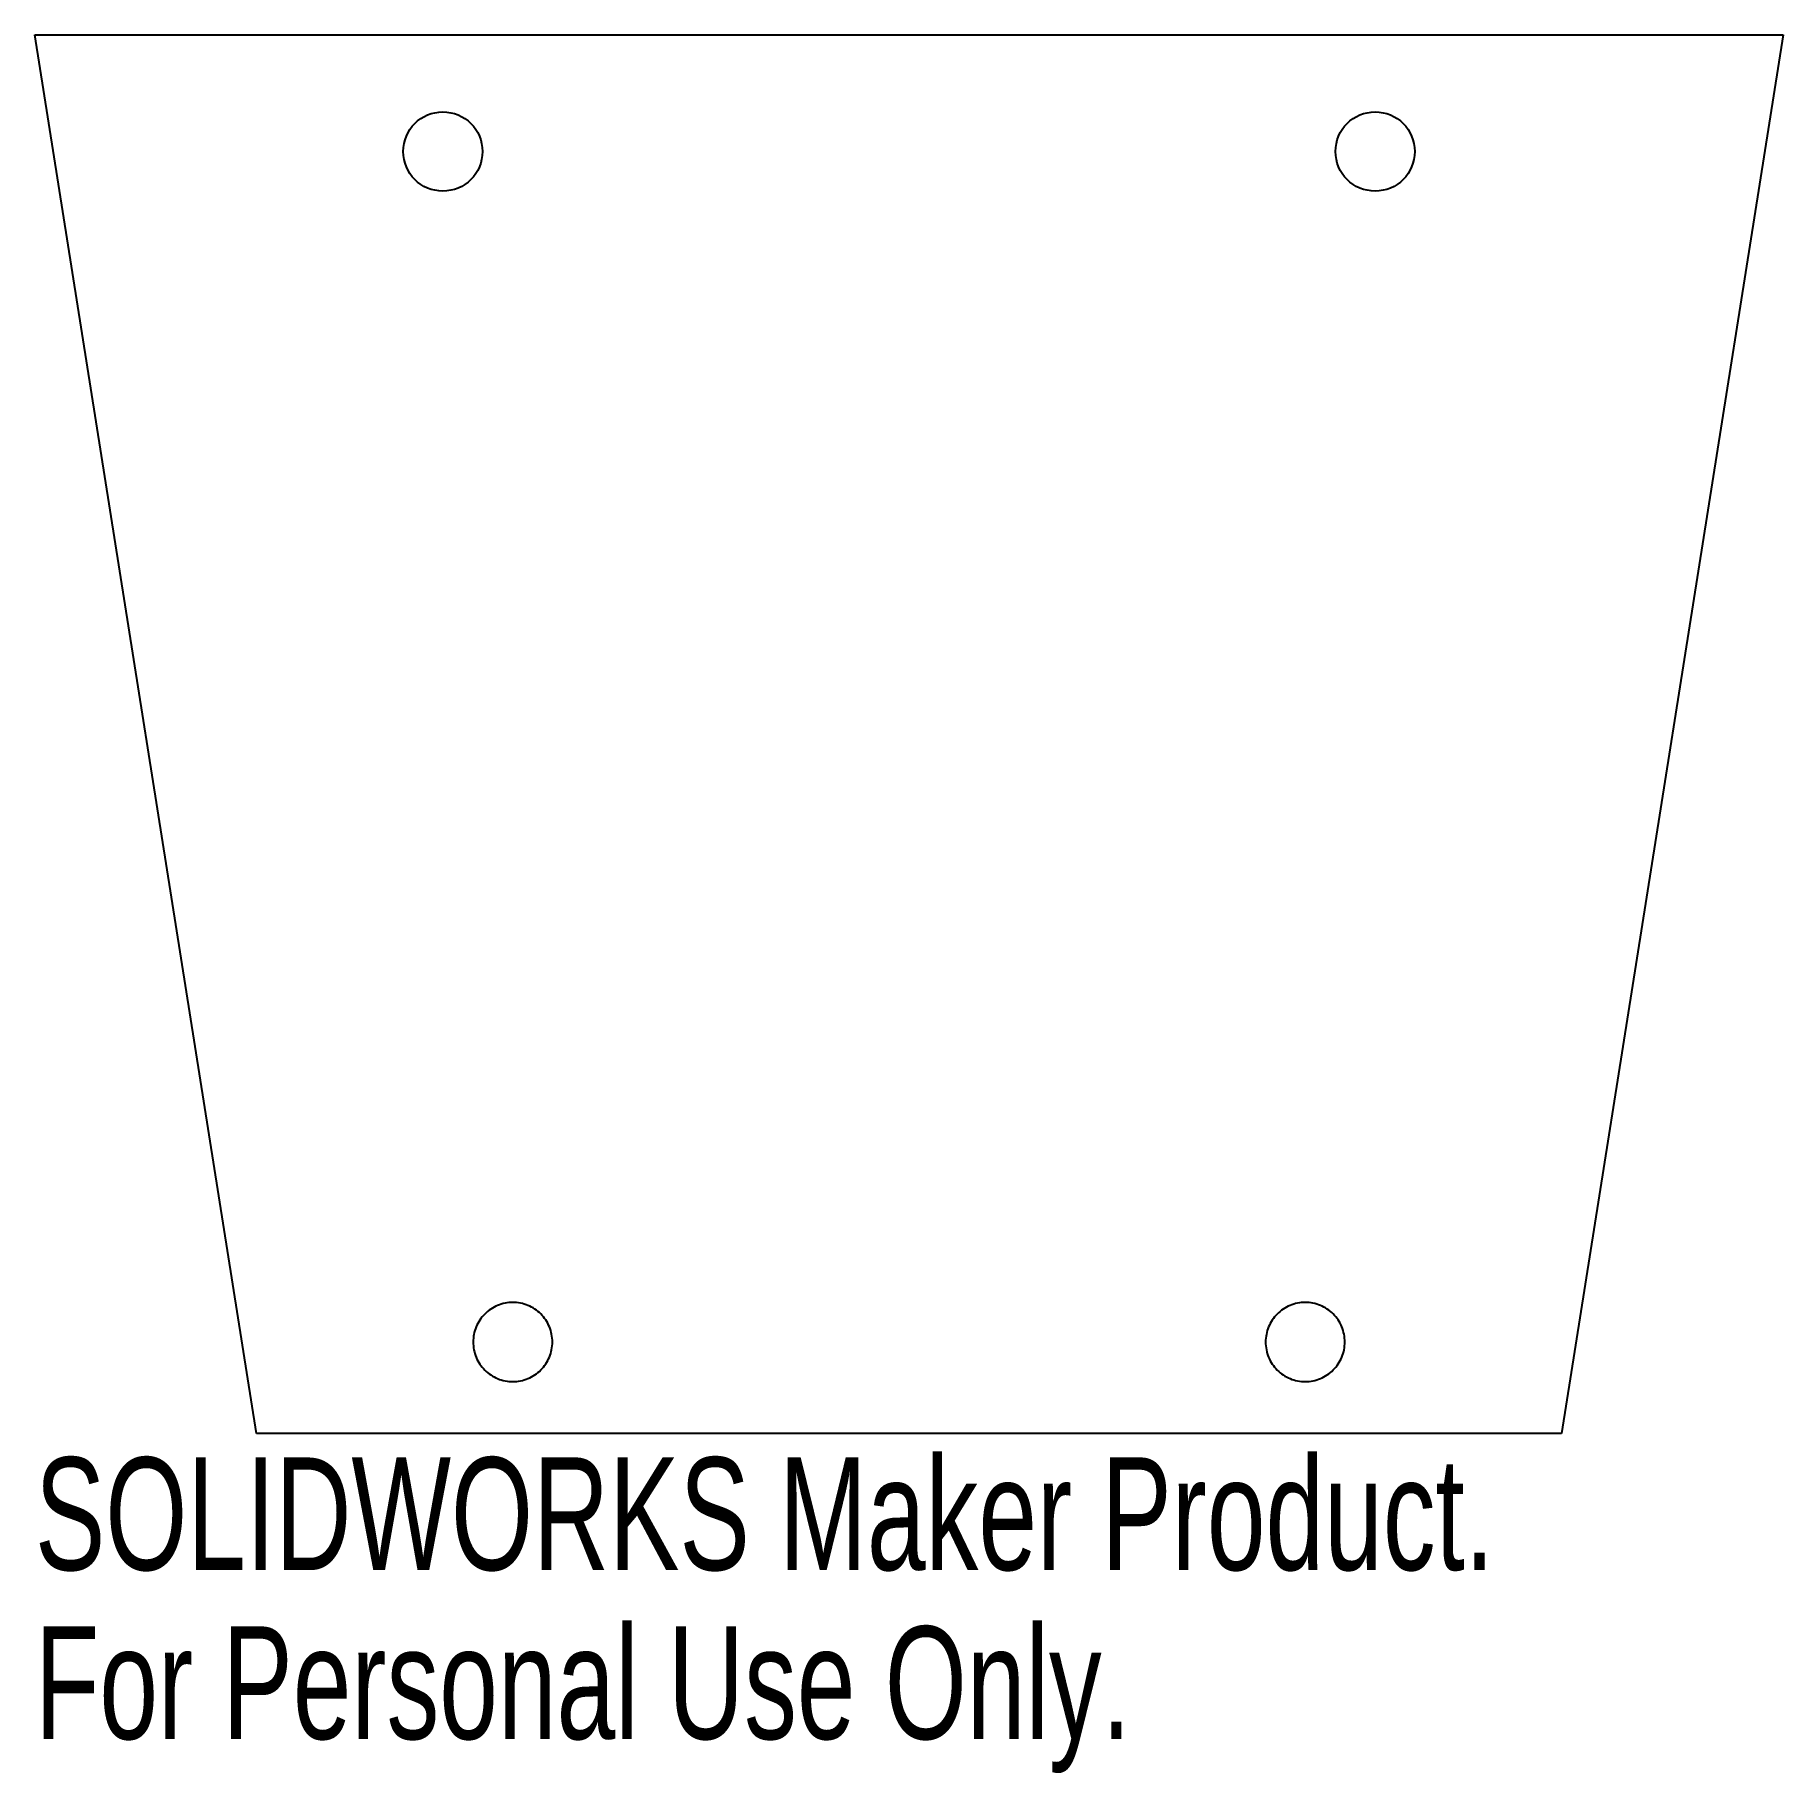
# Model space of a CAD drawing. Header units: millimetres. Extents: x -37.5 to 37.5, y -25.2 to 49.4.
import ezdxf

# ---------------------------------------------------------------- set-up
doc = ezdxf.new("R2010")
doc.units = ezdxf.units.MM
doc.styles.add('SLDTEXTSTYLE0', font='TXT', dxfattribs={"width": 0.7})

msp = doc.modelspace()

# ---------------------------------------------------------------- linework, layer by layer
at = {"color": 7, "linetype": 'Continuous', "lineweight": 25}
for p, q in [((-28, -10.655), (-37.5, 49.352)), ((-37.5, 49.352), (37.5, 49.352)), ((37.5, 49.352), (28, -10.655)), ((28, -10.655), (-28, -10.655))]:
    msp.add_line(p, q, dxfattribs=at)
for centre in [(-20, 44.352), (20, 44.352)]:
    msp.add_circle(centre, 1.7, dxfattribs=at)
for points in [[(-15.3, -6.724), (-15.3, -6.949), (-15.343, -7.165), (-15.471, -7.477), (-15.524, -7.574), (-15.647, -7.759), (-15.718, -7.846), (-15.875, -8.004), (-15.961, -8.074), (-16.146, -8.198), (-16.245, -8.252), (-16.553, -8.379), (-16.776, -8.424), (-17.219, -8.425), (-17.443, -8.38), (-17.751, -8.254), (-17.851, -8.2), (-18.036, -8.077), (-18.121, -8.007), (-18.279, -7.85), (-18.351, -7.762), (-18.474, -7.578), (-18.527, -7.481), (-18.613, -7.273), (-18.645, -7.167), (-18.689, -6.95), (-18.7, -6.837), (-18.7, -6.614), (-18.689, -6.504), (-18.646, -6.286), (-18.614, -6.178), (-18.487, -5.87), (-18.36, -5.68), (-18.047, -5.367), (-17.858, -5.24), (-17.55, -5.112), (-17.442, -5.079), (-17.224, -5.035), (-17.114, -5.024), (-16.891, -5.024), (-16.779, -5.035), (-16.561, -5.078), (-16.455, -5.11), (-16.144, -5.238), (-15.957, -5.363), (-15.72, -5.6), (-15.65, -5.686), (-15.526, -5.87), (-15.473, -5.97), (-15.345, -6.277), (-15.3, -6.5), (-15.3, -6.724)], [(18.7, -6.724), (18.7, -6.949), (18.657, -7.165), (18.529, -7.477), (18.476, -7.574), (18.353, -7.759), (18.282, -7.846), (18.125, -8.004), (18.039, -8.074), (17.854, -8.198), (17.755, -8.252), (17.447, -8.379), (17.224, -8.424), (16.781, -8.425), (16.557, -8.38), (16.249, -8.254), (16.149, -8.2), (15.964, -8.077), (15.879, -8.007), (15.721, -7.85), (15.649, -7.762), (15.526, -7.578), (15.473, -7.481), (15.387, -7.273), (15.355, -7.167), (15.311, -6.95), (15.3, -6.837), (15.3, -6.614), (15.311, -6.504), (15.354, -6.286), (15.386, -6.178), (15.513, -5.87), (15.64, -5.68), (15.953, -5.367), (16.142, -5.24), (16.45, -5.112), (16.558, -5.079), (16.776, -5.035), (16.886, -5.024), (17.109, -5.024), (17.221, -5.035), (17.439, -5.078), (17.545, -5.11), (17.856, -5.238), (18.043, -5.363), (18.28, -5.6), (18.35, -5.686), (18.474, -5.87), (18.527, -5.97), (18.655, -6.277), (18.7, -6.5), (18.7, -6.724)]]:
    msp.add_open_spline(points, degree=3, knots=[0, 0, 0, 0, 0.0625, 0.0625, 0.09375, 0.09375, 0.125, 0.125, 0.15625, 0.15625, 0.1875, 0.1875, 0.25, 0.25, 0.3125, 0.3125, 0.34375, 0.34375, 0.375, 0.375, 0.40625, 0.40625, 0.4375, 0.4375, 0.46875, 0.46875, 0.5, 0.5, 0.53125, 0.53125, 0.5625, 0.5625, 0.625, 0.625, 0.6875, 0.6875, 0.71875, 0.71875, 0.75, 0.75, 0.78125, 0.78125, 0.8125, 0.8125, 0.875, 0.875, 0.90625, 0.90625, 0.9375, 0.9375, 1, 1, 1, 1], dxfattribs=at)

# ---------------------------------------------------------------- texts
at = {"color": 7, "linetype": 'Continuous', "char_height": 4.83362, "attachment_point": 1, "style": 'SLDTEXTSTYLE0'}
for s, insert in [('SOLIDWORKS Maker Product.', (-37.5, -11.675)), ('For Personal Use Only.', (-37.5, -18.925))]:
    msp.add_mtext(s, dxfattribs=dict(at, insert=insert))

doc.saveas('drawing.dxf')
